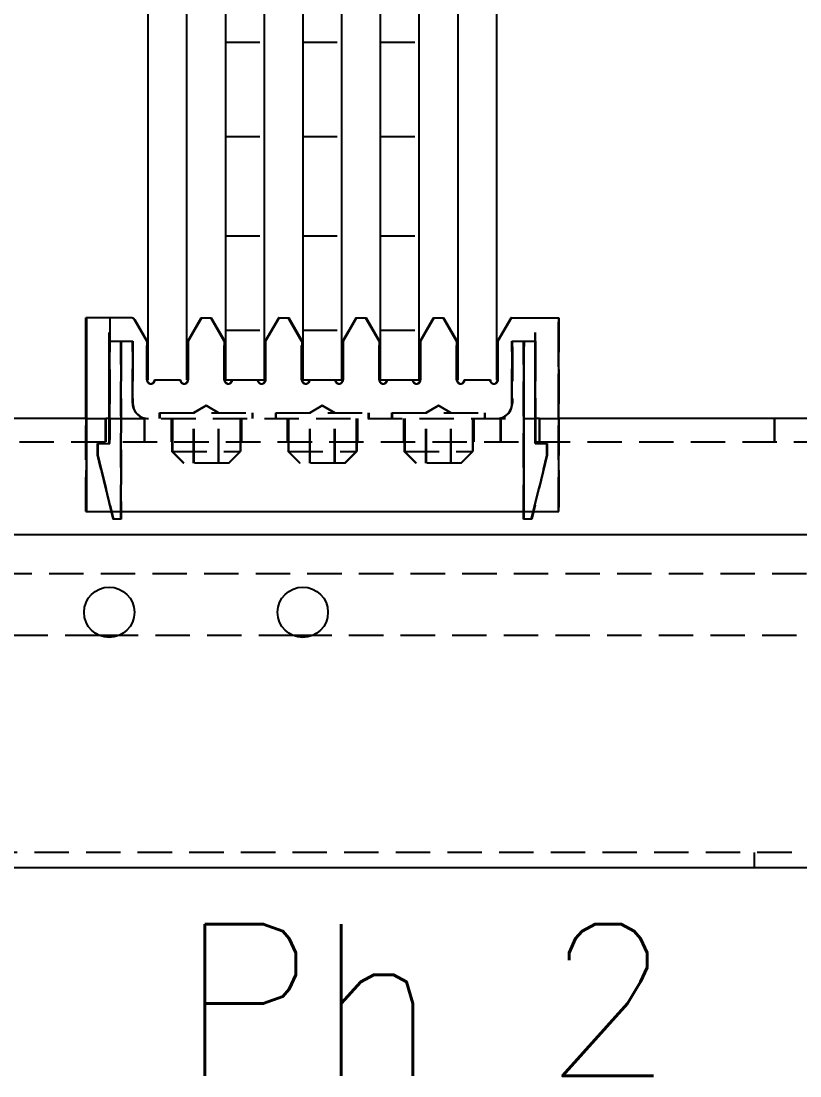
# Model space of a CAD drawing. Header units: millimetres. Extents: x -116965 to 323937, y 291661 to 566926.
# Drawn here: x -23727.1 to -23655.2, y 302755.4 to 302852.6 of the extents above; entities that cross this region are included whole.
import ezdxf
from ezdxf.enums import TextEntityAlignment as Align

# ---------------------------------------------------------------- set-up
doc = ezdxf.new("R2010")
doc.units = ezdxf.units.MM
doc.linetypes.add('HIDDEN2', pattern=[4.7625, 3.175, -1.5875])
doc.layers.get('0').update_dxf_attribs({"lineweight": 18})
doc.layers.add('ALPHA', color=255, linetype='Continuous')
doc.layers.add('Pointille_Court', color=40, linetype='HIDDEN2', lineweight=25)
doc.styles.add('SCH_1', font='romans.shx')

msp = doc.modelspace()

# ---------------------------------------------------------------- linework, layer by layer
at = {"layer": 'ALPHA'}
for p, q in [((-23715.382065, 302908.854098), (-23715.382065, 302819.568384)), ((-23711.810636, 302908.854098), (-23711.810636, 302819.568384)), ((-23708.239208, 302908.854098), (-23708.239208, 302819.568384)), ((-23704.667779, 302908.854098), (-23704.667779, 302819.568384)), ((-23701.096351, 302908.854098), (-23701.096351, 302819.568384)), ((-23697.524922, 302908.854098), (-23697.524922, 302819.568384)), ((-23693.953493, 302908.854098), (-23693.953493, 302819.568384)), ((-23690.382065, 302908.854098), (-23690.382065, 302819.568384)), ((-23686.810636, 302908.854098), (-23686.810636, 302819.568384)), ((-23683.239208, 302908.854098), (-23683.239208, 302819.568384)), ((-23721.099407, 302815.996955), (-23721.099407, 302825.28267)), ((-23721.099407, 302825.28267), (-23721.098827, 302825.28267)), ((-23721.098827, 302825.28267), (-23721.098827, 302815.996955)), ((-23721.093865, 302825.28267), (-23721.098827, 302825.28267)), ((-23721.093865, 302825.28267), (-23721.093285, 302825.28267)), ((-23721.093865, 302815.996955), (-23721.093865, 302825.28267)), ((-23721.093285, 302825.28267), (-23721.093285, 302815.996955)), ((-23721.063692, 302825.28267), (-23721.093285, 302825.28267)), ((-23721.063692, 302815.996955), (-23721.063692, 302825.28267)), ((-23721.063692, 302825.28267), (-23721.063113, 302825.28267)), ((-23721.063113, 302825.28267), (-23721.063113, 302815.996955)), ((-23721.058151, 302825.28267), (-23721.063113, 302825.28267)), ((-23721.058151, 302825.28267), (-23721.057571, 302825.28267)), ((-23721.058151, 302815.996955), (-23721.058151, 302825.28267)), ((-23721.057571, 302825.28267), (-23721.057571, 302807.425527)), ((-23716.893804, 302825.28267), (-23721.057571, 302825.28267)), ((-23716.887197, 302825.28267), (-23716.893804, 302825.28267)), ((-23716.584509, 302825.104098), (-23715.450428, 302823.139813)), ((-23716.577902, 302825.104098), (-23715.443821, 302823.139813)), ((-23710.469371, 302825.28267), (-23711.70655, 302823.139813)), ((-23711.700428, 302823.139813), (-23710.463249, 302825.28267)), ((-23710.433656, 302825.28267), (-23711.670835, 302823.139813)), ((-23711.664714, 302823.139813), (-23710.427535, 302825.28267)), ((-23710.463249, 302825.28267), (-23710.469371, 302825.28267)), ((-23710.463249, 302825.28267), (-23710.433656, 302825.28267)), ((-23710.427535, 302825.28267), (-23710.433656, 302825.28267)), ((-23710.427535, 302825.28267), (-23709.54475, 302825.28267)), ((-23709.54475, 302825.28267), (-23709.538143, 302825.28267)), ((-23709.54475, 302825.28267), (-23708.307571, 302823.139813)), ((-23709.538143, 302825.28267), (-23708.300964, 302823.139813)), ((-23703.326514, 302825.28267), (-23704.563693, 302823.139813)), ((-23704.557571, 302823.139813), (-23703.320392, 302825.28267)), ((-23703.290799, 302825.28267), (-23704.527978, 302823.139813)), ((-23704.521857, 302823.139813), (-23703.284678, 302825.28267)), ((-23703.320392, 302825.28267), (-23703.326514, 302825.28267)), ((-23703.320392, 302825.28267), (-23703.290799, 302825.28267)), ((-23703.284678, 302825.28267), (-23703.290799, 302825.28267)), ((-23703.284678, 302825.28267), (-23702.401893, 302825.28267)), ((-23702.401893, 302825.28267), (-23702.395286, 302825.28267)), ((-23702.401893, 302825.28267), (-23701.164714, 302823.139813)), ((-23702.395286, 302825.28267), (-23701.158107, 302823.139813)), ((-23696.183657, 302825.28267), (-23697.420836, 302823.139813)), ((-23697.414714, 302823.139813), (-23696.177535, 302825.28267)), ((-23696.147942, 302825.28267), (-23697.385121, 302823.139813)), ((-23697.379, 302823.139813), (-23696.141821, 302825.28267)), ((-23696.177535, 302825.28267), (-23696.183657, 302825.28267)), ((-23696.177535, 302825.28267), (-23696.147942, 302825.28267)), ((-23696.141821, 302825.28267), (-23696.147942, 302825.28267)), ((-23696.141821, 302825.28267), (-23695.259036, 302825.28267)), ((-23695.259036, 302825.28267), (-23695.252429, 302825.28267)), ((-23695.259036, 302825.28267), (-23694.021857, 302823.139813)), ((-23695.252429, 302825.28267), (-23694.01525, 302823.139813)), ((-23689.040799, 302825.28267), (-23690.277979, 302823.139813)), ((-23690.271857, 302823.139813), (-23689.034678, 302825.28267)), ((-23689.005085, 302825.28267), (-23690.242264, 302823.139813)), ((-23690.236143, 302823.139813), (-23688.998964, 302825.28267)), ((-23689.034678, 302825.28267), (-23689.040799, 302825.28267)), ((-23689.034678, 302825.28267), (-23689.005085, 302825.28267)), ((-23688.998964, 302825.28267), (-23689.005085, 302825.28267)), ((-23688.998964, 302825.28267), (-23688.116179, 302825.28267)), ((-23688.116179, 302825.28267), (-23688.109572, 302825.28267)), ((-23688.116179, 302825.28267), (-23686.879, 302823.139813)), ((-23688.109572, 302825.28267), (-23686.872393, 302823.139813)), ((-23681.897942, 302825.28267), (-23683.135122, 302823.139813)), ((-23683.129, 302823.139813), (-23681.891821, 302825.28267)), ((-23681.862228, 302825.28267), (-23683.099407, 302823.139813)), ((-23683.093286, 302823.139813), (-23681.856107, 302825.28267)), ((-23681.891821, 302825.28267), (-23681.897942, 302825.28267)), ((-23681.891821, 302825.28267), (-23681.862228, 302825.28267)), ((-23681.856107, 302825.28267), (-23681.862228, 302825.28267)), ((-23681.856107, 302825.28267), (-23677.486143, 302825.28267)), ((-23677.486143, 302825.28267), (-23677.479536, 302825.28267)), ((-23677.486143, 302807.425527), (-23677.486143, 302825.28267)), ((-23677.479536, 302815.996955), (-23677.479536, 302825.28267)), ((-23715.450428, 302823.139813), (-23715.450428, 302819.568384)), ((-23715.443821, 302823.139813), (-23715.443821, 302819.568384)), ((-23711.700428, 302823.139813), (-23711.70655, 302823.139813)), ((-23711.70655, 302823.139813), (-23711.70655, 302819.568384)), ((-23711.700428, 302819.568384), (-23711.700428, 302823.139813)), ((-23711.664714, 302823.139813), (-23711.670835, 302823.139813)), ((-23711.670835, 302823.139813), (-23711.670835, 302819.568384)), ((-23711.664714, 302819.568384), (-23711.664714, 302823.139813)), ((-23708.307571, 302823.139813), (-23708.307571, 302819.568384)), ((-23708.300964, 302823.139813), (-23708.300964, 302819.568384)), ((-23704.557571, 302823.139813), (-23704.563693, 302823.139813)), ((-23704.563693, 302823.139813), (-23704.563693, 302819.568384)), ((-23704.557571, 302819.568384), (-23704.557571, 302823.139813)), ((-23704.521857, 302823.139813), (-23704.527978, 302823.139813)), ((-23704.527978, 302823.139813), (-23704.527978, 302819.568384)), ((-23704.521857, 302819.568384), (-23704.521857, 302823.139813)), ((-23701.164714, 302823.139813), (-23701.164714, 302819.568384)), ((-23701.158107, 302823.139813), (-23701.158107, 302819.568384)), ((-23697.414714, 302823.139813), (-23697.420836, 302823.139813)), ((-23697.420836, 302823.139813), (-23697.420836, 302819.568384)), ((-23697.414714, 302819.568384), (-23697.414714, 302823.139813)), ((-23697.379, 302823.139813), (-23697.385121, 302823.139813)), ((-23697.385121, 302823.139813), (-23697.385121, 302819.568384)), ((-23697.379, 302819.568384), (-23697.379, 302823.139813)), ((-23694.021857, 302823.139813), (-23694.021857, 302819.568384)), ((-23694.01525, 302823.139813), (-23694.01525, 302819.568384)), ((-23690.271857, 302823.139813), (-23690.277979, 302823.139813)), ((-23690.277979, 302823.139813), (-23690.277979, 302819.568384)), ((-23690.271857, 302819.568384), (-23690.271857, 302823.139813)), ((-23690.236143, 302823.139813), (-23690.242264, 302823.139813)), ((-23690.242264, 302823.139813), (-23690.242264, 302819.568384)), ((-23690.236143, 302819.568384), (-23690.236143, 302823.139813)), ((-23686.879, 302823.139813), (-23686.879, 302819.568384)), ((-23686.872393, 302823.139813), (-23686.872393, 302819.568384)), ((-23683.129, 302823.139813), (-23683.135122, 302823.139813)), ((-23683.135122, 302823.139813), (-23683.135122, 302819.568384)), ((-23683.129, 302819.568384), (-23683.129, 302823.139813)), ((-23683.093286, 302823.139813), (-23683.099407, 302823.139813)), ((-23683.099407, 302823.139813), (-23683.099407, 302819.568384)), ((-23683.093286, 302819.568384), (-23683.093286, 302823.139813)), ((-23714.777978, 302819.568384), (-23714.771857, 302819.568384)), ((-23714.771857, 302819.568384), (-23714.742264, 302819.568384)), ((-23714.742264, 302819.568384), (-23714.736143, 302819.568384)), ((-23714.736143, 302819.568384), (-23712.379, 302819.568384)), ((-23712.379, 302819.568384), (-23712.372393, 302819.568384)), ((-23708.239208, 302819.568384), (-23704.667779, 302819.568384)), ((-23701.096351, 302819.568384), (-23697.524922, 302819.568384)), ((-23693.953493, 302819.568384), (-23690.382065, 302819.568384)), ((-23686.20655, 302819.568384), (-23686.200429, 302819.568384)), ((-23686.200429, 302819.568384), (-23686.170836, 302819.568384)), ((-23686.170836, 302819.568384), (-23686.164715, 302819.568384)), ((-23686.164715, 302819.568384), (-23683.807572, 302819.568384)), ((-23683.807572, 302819.568384), (-23683.800964, 302819.568384)), ((-23721.058151, 302815.996955), (-23766.771856, 302815.996955)), ((-23721.057979, 302807.425527), (-23721.058151, 302815.996955)), ((-23631.772438, 302815.996955), (-23677.486143, 302815.996955)), ((-23721.057571, 302807.425527), (-23721.057979, 302807.425527)), ((-23721.057571, 302807.425527), (-23677.486143, 302807.425527)), ((-23476.096351, 302805.28267), (-23836.810636, 302805.28267)), ((-23718.060636, 302795.996955), (-23719.846351, 302795.996955)), ((-23700.203493, 302795.996955), (-23701.989208, 302795.996955)), ((-23476.096351, 302774.568384), (-23836.810636, 302774.568384))]:
    msp.add_line(p, q, dxfattribs=at)
for centre in [(-23718.953493, 302798.139813), (-23701.096351, 302798.139813)]:
    msp.add_circle(centre, 2.321429, dxfattribs=at)
for centre, start, end in [((-23716.887197, 302824.925527), 30, 90), ((-23715.086679, 302819.568384), 180, 268.97897212), ((-23712.01525, 302819.568384), 180, 268.97896765), ((-23707.943821, 302819.568384), 180, 268.97896173), ((-23704.872393, 302819.568384), 180, 268.97895726), ((-23700.800964, 302819.568384), 180, 268.97895134), ((-23697.729536, 302819.568384), 180, 268.97894687), ((-23693.658107, 302819.568384), 180, 268.97894094), ((-23690.586679, 302819.568384), 180, 268.97893648), ((-23686.51525, 302819.568384), 180, 268.97893055), ((-23683.443821, 302819.568384), 180, 268.97892608)]:
    msp.add_arc(centre, 0.357143, start, end, dxfattribs=at)
for centre, start_param, end_param in [((-23716.893804, 302824.925527), 5.235987756, 6.283185307), ((-23715.093285, 302819.568384), 1.570796327, 4.71238898), ((-23715.135121, 302819.568384), 3.209464107, 4.71238898), ((-23715.129, 302819.568384), 3.200876933, 4.71238898), ((-23715.099407, 302819.568384), 3.150162556, 4.71238898), ((-23712.021857, 302819.568384), 1.570796327, 4.71238898), ((-23712.063693, 302819.568384), 3.209464185, 4.71238898), ((-23712.057571, 302819.568384), 3.200877011, 4.71238898), ((-23712.027978, 302819.568384), 3.150162556, 4.71238898), ((-23707.950428, 302819.568384), 1.570796327, 4.71238898), ((-23707.992264, 302819.568384), 3.209464288, 4.71238898), ((-23707.986143, 302819.568384), 3.200877115, 4.71238898), ((-23707.95655, 302819.568384), 3.150162556, 4.71238898), ((-23704.879, 302819.568384), 1.570796327, 4.71238898), ((-23704.920835, 302819.568384), 3.209464367, 4.71238898), ((-23704.914714, 302819.568384), 3.200877193, 4.71238898), ((-23704.885121, 302819.568384), 3.150162556, 4.71238898), ((-23700.807571, 302819.568384), 1.570796327, 4.71238898), ((-23700.849407, 302819.568384), 3.20946447, 4.71238898), ((-23700.843286, 302819.568384), 3.200877296, 4.71238898), ((-23700.813693, 302819.568384), 3.150162556, 4.71238898), ((-23697.736143, 302819.568384), 1.570796327, 4.71238898), ((-23697.777978, 302819.568384), 3.209464548, 4.71238898), ((-23697.771857, 302819.568384), 3.200877375, 4.71238898), ((-23697.742264, 302819.568384), 3.150162556, 4.71238898), ((-23693.664714, 302819.568384), 1.570796327, 4.71238898), ((-23693.70655, 302819.568384), 3.209464652, 4.71238898), ((-23693.700429, 302819.568384), 3.200877478, 4.71238898), ((-23693.670836, 302819.568384), 3.150162556, 4.71238898), ((-23690.593286, 302819.568384), 1.570796327, 4.71238898), ((-23690.635121, 302819.568384), 3.20946473, 4.71238898), ((-23690.629, 302819.568384), 3.200877556, 4.71238898), ((-23690.599407, 302819.568384), 3.150162556, 4.71238898), ((-23686.521857, 302819.568384), 1.570796327, 4.71238898), ((-23686.563693, 302819.568384), 3.209464834, 4.71238898), ((-23686.557572, 302819.568384), 3.20087766, 4.71238898), ((-23686.527979, 302819.568384), 3.150162556, 4.71238898), ((-23683.450429, 302819.568384), 1.570796327, 4.71238898), ((-23683.492264, 302819.568384), 3.209464912, 4.71238898), ((-23683.486143, 302819.568384), 3.200877738, 4.71238898), ((-23683.45655, 302819.568384), 3.150162556, 4.71238898)]:
    msp.add_ellipse(centre, major_axis=(0, 0.357143), ratio=0.999999982, start_param=start_param, end_param=end_param, dxfattribs=at)
at = {"layer": 'Pointille_Court'}
for p, q in [((-23708.239208, 302850.711241), (-23704.667779, 302850.711241)), ((-23701.096351, 302850.711241), (-23697.524922, 302850.711241)), ((-23693.953493, 302850.711241), (-23690.382065, 302850.711241)), ((-23708.239208, 302841.996955), (-23704.667779, 302841.996955)), ((-23701.096351, 302841.996955), (-23697.524922, 302841.996955)), ((-23693.953493, 302841.996955), (-23690.382065, 302841.996955)), ((-23708.239208, 302832.854098), (-23704.667779, 302832.854098)), ((-23701.096351, 302832.854098), (-23697.524922, 302832.854098)), ((-23693.953493, 302832.854098), (-23690.382065, 302832.854098)), ((-23721.050964, 302825.28267), (-23721.050964, 302807.425527)), ((-23718.951076, 302815.996955), (-23718.951076, 302825.28267)), ((-23718.915361, 302815.996955), (-23718.915361, 302825.28267)), ((-23718.908107, 302825.28267), (-23718.908107, 302815.996955)), ((-23715.492264, 302823.139813), (-23716.626345, 302825.104098)), ((-23716.620223, 302825.104098), (-23715.486143, 302823.139813)), ((-23715.45655, 302823.139813), (-23716.59063, 302825.104098)), ((-23711.658107, 302823.139813), (-23710.420928, 302825.28267)), ((-23708.349407, 302823.139813), (-23709.586586, 302825.28267)), ((-23709.580465, 302825.28267), (-23708.343286, 302823.139813)), ((-23708.313693, 302823.139813), (-23709.550872, 302825.28267)), ((-23704.51525, 302823.139813), (-23703.278071, 302825.28267)), ((-23701.20655, 302823.139813), (-23702.443729, 302825.28267)), ((-23702.437608, 302825.28267), (-23701.200429, 302823.139813)), ((-23701.170836, 302823.139813), (-23702.408015, 302825.28267)), ((-23697.372393, 302823.139813), (-23696.135214, 302825.28267)), ((-23694.063693, 302823.139813), (-23695.300872, 302825.28267)), ((-23695.294751, 302825.28267), (-23694.057572, 302823.139813)), ((-23694.027979, 302823.139813), (-23695.265158, 302825.28267)), ((-23690.229536, 302823.139813), (-23688.992357, 302825.28267)), ((-23686.920836, 302823.139813), (-23688.158015, 302825.28267)), ((-23688.151894, 302825.28267), (-23686.914715, 302823.139813)), ((-23686.885122, 302823.139813), (-23688.122301, 302825.28267)), ((-23683.086679, 302823.139813), (-23681.849499, 302825.28267)), ((-23679.670188, 302815.996955), (-23679.670188, 302825.28267)), ((-23679.634474, 302815.996955), (-23679.634474, 302825.28267)), ((-23679.622393, 302815.996955), (-23679.622393, 302825.28267)), ((-23677.527979, 302825.28267), (-23677.527979, 302807.425527)), ((-23677.527399, 302815.996955), (-23677.527399, 302825.28267)), ((-23677.522437, 302825.28267), (-23677.522437, 302815.996955)), ((-23677.521858, 302807.425527), (-23677.521858, 302825.28267)), ((-23677.492265, 302825.28267), (-23677.492265, 302807.425527)), ((-23677.491685, 302815.996955), (-23677.491685, 302825.28267)), ((-23677.486723, 302825.28267), (-23677.486723, 302815.996955)), ((-23708.239208, 302824.139813), (-23704.667779, 302824.139813)), ((-23701.096351, 302824.139813), (-23697.524922, 302824.139813)), ((-23693.953493, 302824.139813), (-23690.382065, 302824.139813)), ((-23718.954149, 302823.139813), (-23718.954131, 302823.139813)), ((-23718.954131, 302823.139813), (-23718.952847, 302823.139813)), ((-23718.952847, 302823.139813), (-23718.952828, 302823.139813)), ((-23718.952828, 302823.139813), (-23718.918435, 302823.139813)), ((-23718.918435, 302823.139813), (-23718.918416, 302823.139813)), ((-23718.918416, 302823.139813), (-23718.917133, 302823.139813)), ((-23718.917133, 302823.139813), (-23718.917114, 302823.139813)), ((-23718.917114, 302823.139813), (-23716.774257, 302823.139813)), ((-23717.836679, 302822.627368), (-23717.836679, 302823.139813)), ((-23716.774257, 302823.139813), (-23716.76525, 302823.139813)), ((-23716.76525, 302823.139813), (-23716.76525, 302822.622794)), ((-23715.492264, 302819.568384), (-23715.492264, 302823.139813)), ((-23715.486143, 302823.139813), (-23715.492264, 302823.139813)), ((-23715.486143, 302823.139813), (-23715.486143, 302819.568384)), ((-23715.45655, 302819.568384), (-23715.45655, 302823.139813)), ((-23715.450428, 302823.139813), (-23715.45655, 302823.139813)), ((-23711.658107, 302819.568384), (-23711.658107, 302823.139813)), ((-23708.343286, 302823.139813), (-23708.349407, 302823.139813)), ((-23708.349407, 302819.568384), (-23708.349407, 302823.139813)), ((-23708.343286, 302823.139813), (-23708.343286, 302819.568384)), ((-23708.307571, 302823.139813), (-23708.313693, 302823.139813)), ((-23708.313693, 302819.568384), (-23708.313693, 302823.139813)), ((-23704.51525, 302819.568384), (-23704.51525, 302823.139813)), ((-23701.200429, 302823.139813), (-23701.20655, 302823.139813)), ((-23701.20655, 302819.568384), (-23701.20655, 302823.139813)), ((-23701.200429, 302823.139813), (-23701.200429, 302819.568384)), ((-23701.164714, 302823.139813), (-23701.170836, 302823.139813)), ((-23701.170836, 302819.568384), (-23701.170836, 302823.139813)), ((-23697.372393, 302819.568384), (-23697.372393, 302823.139813)), ((-23694.057572, 302823.139813), (-23694.063693, 302823.139813)), ((-23694.063693, 302819.568384), (-23694.063693, 302823.139813)), ((-23694.057572, 302823.139813), (-23694.057572, 302819.568384)), ((-23694.021857, 302823.139813), (-23694.027979, 302823.139813)), ((-23694.027979, 302819.568384), (-23694.027979, 302823.139813)), ((-23690.229536, 302819.568384), (-23690.229536, 302823.139813)), ((-23686.914715, 302823.139813), (-23686.920836, 302823.139813)), ((-23686.920836, 302819.568384), (-23686.920836, 302823.139813)), ((-23686.914715, 302823.139813), (-23686.914715, 302819.568384)), ((-23686.879, 302823.139813), (-23686.885122, 302823.139813)), ((-23686.885122, 302819.568384), (-23686.885122, 302823.139813)), ((-23683.086679, 302819.568384), (-23683.086679, 302823.139813)), ((-23681.811293, 302823.139813), (-23681.809972, 302823.139813)), ((-23681.809972, 302823.139813), (-23681.775579, 302823.139813)), ((-23681.775579, 302823.139813), (-23681.774258, 302823.139813)), ((-23681.774258, 302823.139813), (-23679.631401, 302823.139813)), ((-23681.76525, 302822.622794), (-23681.76525, 302823.139813)), ((-23680.693821, 302823.139813), (-23680.693821, 302822.634162)), ((-23679.631401, 302823.139813), (-23679.622393, 302823.139813)), ((-23718.954286, 302817.37567), (-23718.954251, 302822.622794)), ((-23718.954029, 302822.627368), (-23718.953955, 302813.711241)), ((-23718.953023, 302813.711241), (-23718.952949, 302822.627368)), ((-23718.952726, 302822.622794), (-23718.952692, 302817.37567)), ((-23718.918572, 302817.37567), (-23718.918537, 302822.622794)), ((-23718.918314, 302822.627368), (-23718.918241, 302813.711241)), ((-23718.917309, 302813.711241), (-23718.917235, 302822.627368)), ((-23718.917012, 302822.622794), (-23718.916977, 302817.37567)), ((-23717.882468, 302806.711241), (-23717.8826, 302822.627368)), ((-23717.88152, 302822.627368), (-23717.881652, 302806.711241)), ((-23717.846754, 302806.711241), (-23717.846886, 302822.627368)), ((-23717.845806, 302822.627368), (-23717.845938, 302806.711241)), ((-23717.836679, 302822.627368), (-23717.836679, 302806.711241)), ((-23716.811394, 302822.622794), (-23716.811429, 302817.425527)), ((-23716.809835, 302817.425527), (-23716.809869, 302822.622794)), ((-23716.77568, 302822.622794), (-23716.775715, 302817.425527)), ((-23716.77412, 302817.425527), (-23716.774155, 302822.622794)), ((-23716.76525, 302817.425527), (-23716.76525, 302822.622794)), ((-23681.811429, 302817.425527), (-23681.811395, 302822.622794)), ((-23681.80987, 302822.622794), (-23681.809835, 302817.425527)), ((-23681.775715, 302817.425527), (-23681.775681, 302822.622794)), ((-23681.774156, 302822.622794), (-23681.774121, 302817.425527)), ((-23681.76525, 302822.622794), (-23681.76525, 302817.425527)), ((-23680.739745, 302822.622924), (-23680.739638, 302806.711241)), ((-23680.738836, 302806.711241), (-23680.738665, 302822.634162)), ((-23680.70403, 302822.622924), (-23680.703924, 302806.711241)), ((-23680.703121, 302806.711241), (-23680.702951, 302822.634162)), ((-23680.693821, 302806.711241), (-23680.693821, 302822.634162)), ((-23679.668538, 302822.622794), (-23679.668573, 302817.37567)), ((-23679.668256, 302813.711241), (-23679.668316, 302822.622924)), ((-23679.667237, 302822.634162), (-23679.667332, 302813.711241)), ((-23679.666978, 302817.37567), (-23679.667013, 302822.622794)), ((-23679.632823, 302822.622794), (-23679.632858, 302817.37567)), ((-23679.632542, 302813.711241), (-23679.632602, 302822.622924)), ((-23679.631522, 302822.634162), (-23679.631618, 302813.711241)), ((-23679.631264, 302817.37567), (-23679.631299, 302822.622794)), ((-23715.135121, 302819.211241), (-23715.129, 302819.211241)), ((-23715.099407, 302819.211241), (-23715.093285, 302819.211241)), ((-23712.063693, 302819.211241), (-23712.057571, 302819.211241)), ((-23712.027978, 302819.211241), (-23712.021857, 302819.211241)), ((-23707.992264, 302819.211241), (-23707.986143, 302819.211241)), ((-23707.95655, 302819.211241), (-23707.950428, 302819.211241)), ((-23704.920835, 302819.211241), (-23704.914714, 302819.211241)), ((-23704.885121, 302819.211241), (-23704.879, 302819.211241)), ((-23700.849407, 302819.211241), (-23700.843286, 302819.211241)), ((-23700.813693, 302819.211241), (-23700.807571, 302819.211241)), ((-23697.777978, 302819.211241), (-23697.771857, 302819.211241)), ((-23697.742264, 302819.211241), (-23697.736143, 302819.211241)), ((-23693.70655, 302819.211241), (-23693.700429, 302819.211241)), ((-23693.670836, 302819.211241), (-23693.664714, 302819.211241)), ((-23690.635121, 302819.211241), (-23690.629, 302819.211241)), ((-23690.599407, 302819.211241), (-23690.593286, 302819.211241)), ((-23686.563693, 302819.211241), (-23686.557572, 302819.211241)), ((-23686.527979, 302819.211241), (-23686.521857, 302819.211241)), ((-23683.492264, 302819.211241), (-23683.486143, 302819.211241)), ((-23683.45655, 302819.211241), (-23683.450429, 302819.211241)), ((-23710.024918, 302817.219368), (-23711.167775, 302816.53267)), ((-23709.989203, 302817.219368), (-23711.13206, 302816.53267)), ((-23709.979536, 302817.219368), (-23711.122393, 302816.53267)), ((-23710.024918, 302817.219368), (-23708.88206, 302816.53267)), ((-23709.989203, 302817.219368), (-23708.846346, 302816.53267)), ((-23709.979536, 302817.219368), (-23708.836679, 302816.53267)), ((-23699.310632, 302817.219368), (-23700.453489, 302816.53267)), ((-23699.274918, 302817.219368), (-23700.417775, 302816.53267)), ((-23699.26525, 302817.219368), (-23700.408107, 302816.53267)), ((-23699.310632, 302817.219368), (-23698.167775, 302816.53267)), ((-23699.274918, 302817.219368), (-23698.132061, 302816.53267)), ((-23699.26525, 302817.219368), (-23698.122393, 302816.53267)), ((-23688.596347, 302817.219368), (-23689.739204, 302816.53267)), ((-23688.560632, 302817.219368), (-23689.703489, 302816.53267)), ((-23688.550964, 302817.219368), (-23689.693821, 302816.53267)), ((-23688.596347, 302817.219368), (-23687.453489, 302816.53267)), ((-23688.560632, 302817.219368), (-23687.417775, 302816.53267)), ((-23688.550964, 302817.219368), (-23687.408107, 302816.53267)), ((-23714.310632, 302815.996955), (-23714.310632, 302816.53267)), ((-23714.310632, 302816.53267), (-23714.310632, 302816.53267)), ((-23714.310632, 302816.53267), (-23714.274918, 302816.53267)), ((-23714.274918, 302815.996955), (-23714.274918, 302816.53267)), ((-23714.274918, 302816.53267), (-23714.274918, 302816.53267)), ((-23714.274918, 302816.53267), (-23705.703489, 302816.53267)), ((-23714.26525, 302815.996955), (-23714.26525, 302816.53267)), ((-23705.739203, 302815.996955), (-23705.739203, 302816.53267)), ((-23705.703489, 302816.53267), (-23705.693821, 302816.53267)), ((-23705.703489, 302815.996955), (-23705.703489, 302816.53267)), ((-23705.693821, 302815.996955), (-23705.693821, 302816.53267)), ((-23703.596346, 302815.996955), (-23703.596346, 302816.53267)), ((-23703.596346, 302816.53267), (-23703.596346, 302816.53267)), ((-23703.596346, 302816.53267), (-23703.560632, 302816.53267)), ((-23703.560632, 302815.996955), (-23703.560632, 302816.53267)), ((-23703.560632, 302816.53267), (-23703.560632, 302816.53267)), ((-23703.560632, 302816.53267), (-23694.989204, 302816.53267)), ((-23703.550964, 302815.996955), (-23703.550964, 302816.53267)), ((-23695.024918, 302815.996955), (-23695.024918, 302816.53267)), ((-23694.989204, 302816.53267), (-23694.979536, 302816.53267)), ((-23694.989204, 302815.996955), (-23694.989204, 302816.53267)), ((-23694.979536, 302815.996955), (-23694.979536, 302816.53267)), ((-23692.882061, 302815.996955), (-23692.882061, 302816.53267)), ((-23692.882061, 302816.53267), (-23692.882061, 302816.53267)), ((-23692.882061, 302816.53267), (-23692.846346, 302816.53267)), ((-23692.846347, 302815.996955), (-23692.846347, 302816.53267)), ((-23692.846347, 302816.53267), (-23692.846346, 302816.53267)), ((-23692.846346, 302816.53267), (-23684.274918, 302816.53267)), ((-23692.836679, 302815.996955), (-23692.836679, 302816.53267)), ((-23684.310632, 302815.996955), (-23684.310632, 302816.53267)), ((-23684.274918, 302816.53267), (-23684.26525, 302816.53267)), ((-23684.274918, 302815.996955), (-23684.274918, 302816.53267)), ((-23684.26525, 302815.996955), (-23684.26525, 302816.53267)), ((-23721.099407, 302807.425527), (-23721.099407, 302815.996955)), ((-23721.098827, 302815.996955), (-23721.098999, 302807.425527)), ((-23721.093693, 302807.425527), (-23721.093865, 302815.996955)), ((-23721.093285, 302815.996955), (-23721.093285, 302807.425527)), ((-23721.063692, 302807.425527), (-23721.063692, 302815.996955)), ((-23721.063113, 302815.996955), (-23721.063284, 302807.425527)), ((-23721.058151, 302815.996955), (-23719.272436, 302815.996955)), ((-23719.311244, 302815.996955), (-23719.311244, 302813.854098)), ((-23719.31002, 302815.996955), (-23719.31002, 302813.854098)), ((-23719.27553, 302815.996955), (-23719.27553, 302813.854098)), ((-23719.274305, 302815.996955), (-23719.274305, 302813.854098)), ((-23719.24719, 302815.996955), (-23719.272436, 302815.996955)), ((-23719.26525, 302815.996955), (-23719.26525, 302813.854098)), ((-23718.915294, 302815.996955), (-23719.24719, 302815.996955)), ((-23718.956008, 302814.078088), (-23718.95597, 302815.996955)), ((-23718.951008, 302815.996955), (-23718.950969, 302814.078088)), ((-23718.920294, 302814.078088), (-23718.920256, 302815.996955)), ((-23718.915294, 302815.996955), (-23718.915255, 302814.078088)), ((-23718.915294, 302815.996955), (-23679.629947, 302815.996955)), ((-23718.908107, 302815.996955), (-23718.908107, 302814.078088)), ((-23715.739815, 302815.996955), (-23715.739815, 302813.854098)), ((-23715.738591, 302815.996955), (-23715.738591, 302813.854098)), ((-23715.704101, 302815.996955), (-23715.704101, 302813.854098)), ((-23715.702877, 302815.996955), (-23715.702877, 302813.854098)), ((-23715.693821, 302815.996955), (-23715.693821, 302813.854098)), ((-23713.239203, 302815.996955), (-23713.239203, 302813.854098)), ((-23713.203489, 302815.996955), (-23713.203489, 302813.854098)), ((-23713.193821, 302815.996955), (-23713.193821, 302813.854098)), ((-23713.167775, 302815.996955), (-23713.167775, 302812.961241)), ((-23713.13206, 302815.996955), (-23713.13206, 302812.961241)), ((-23713.122393, 302815.996955), (-23713.122393, 302812.961241)), ((-23711.167775, 302811.889813), (-23711.167775, 302815.996955)), ((-23711.13206, 302811.889813), (-23711.13206, 302815.996955)), ((-23711.122393, 302811.889813), (-23711.122393, 302815.996955)), ((-23708.88206, 302811.889813), (-23708.88206, 302815.996955)), ((-23708.846346, 302811.889813), (-23708.846346, 302815.996955)), ((-23708.836679, 302811.889813), (-23708.836679, 302815.996955)), ((-23706.88206, 302815.996955), (-23706.88206, 302812.961241)), ((-23706.846346, 302815.996955), (-23706.846346, 302812.961241)), ((-23706.836679, 302815.996955), (-23706.836679, 302812.961241)), ((-23706.810632, 302815.996955), (-23706.810632, 302813.854098)), ((-23706.774918, 302815.996955), (-23706.774918, 302813.854098)), ((-23706.76525, 302815.996955), (-23706.76525, 302813.854098)), ((-23702.524918, 302815.996955), (-23702.524918, 302813.854098)), ((-23702.489204, 302815.996955), (-23702.489204, 302813.854098)), ((-23702.479536, 302815.996955), (-23702.479536, 302813.854098)), ((-23702.453489, 302815.996955), (-23702.453489, 302812.961241)), ((-23702.417775, 302815.996955), (-23702.417775, 302812.961241)), ((-23702.408107, 302815.996955), (-23702.408107, 302812.961241)), ((-23700.453489, 302811.889813), (-23700.453489, 302815.996955)), ((-23700.417775, 302811.889813), (-23700.417775, 302815.996955)), ((-23700.408107, 302811.889813), (-23700.408107, 302815.996955)), ((-23698.167775, 302811.889813), (-23698.167775, 302815.996955)), ((-23698.132061, 302811.889813), (-23698.132061, 302815.996955)), ((-23698.122393, 302811.889813), (-23698.122393, 302815.996955)), ((-23696.167775, 302815.996955), (-23696.167775, 302812.961241)), ((-23696.132061, 302815.996955), (-23696.132061, 302812.961241)), ((-23696.122393, 302815.996955), (-23696.122393, 302812.961241)), ((-23696.096346, 302815.996955), (-23696.096346, 302813.854098)), ((-23696.060632, 302815.996955), (-23696.060632, 302813.854098)), ((-23696.050964, 302815.996955), (-23696.050964, 302813.854098)), ((-23691.810632, 302815.996955), (-23691.810632, 302813.854098)), ((-23691.774918, 302815.996955), (-23691.774918, 302813.854098)), ((-23691.76525, 302815.996955), (-23691.76525, 302813.854098)), ((-23691.739204, 302815.996955), (-23691.739204, 302812.961241)), ((-23691.703489, 302815.996955), (-23691.703489, 302812.961241)), ((-23691.693821, 302815.996955), (-23691.693821, 302812.961241)), ((-23689.739204, 302811.889813), (-23689.739204, 302815.996955)), ((-23689.703489, 302811.889813), (-23689.703489, 302815.996955)), ((-23689.693821, 302811.889813), (-23689.693821, 302815.996955)), ((-23687.453489, 302811.889813), (-23687.453489, 302815.996955)), ((-23687.417775, 302811.889813), (-23687.417775, 302815.996955)), ((-23687.408107, 302811.889813), (-23687.408107, 302815.996955)), ((-23685.453489, 302815.996955), (-23685.453489, 302812.961241)), ((-23685.417775, 302815.996955), (-23685.417775, 302812.961241)), ((-23685.408107, 302815.996955), (-23685.408107, 302812.961241)), ((-23685.382061, 302815.996955), (-23685.382061, 302813.854098)), ((-23685.346347, 302815.996955), (-23685.346347, 302813.854098)), ((-23685.336679, 302815.996955), (-23685.336679, 302813.854098)), ((-23682.882673, 302815.996955), (-23682.882673, 302813.854098)), ((-23682.881449, 302815.996955), (-23682.881449, 302813.854098)), ((-23682.846959, 302815.996955), (-23682.846959, 302813.854098)), ((-23682.845735, 302815.996955), (-23682.845735, 302813.854098)), ((-23682.836679, 302815.996955), (-23682.836679, 302813.854098)), ((-23679.670256, 302815.996955), (-23679.670295, 302814.078088)), ((-23679.665256, 302814.078088), (-23679.665294, 302815.996955)), ((-23679.634542, 302815.996955), (-23679.63458, 302814.078088)), ((-23679.629648, 302815.996955), (-23679.629947, 302815.996955)), ((-23679.62958, 302815.996955), (-23679.629648, 302815.996955)), ((-23679.297684, 302815.996955), (-23679.62958, 302815.996955)), ((-23679.629542, 302814.078088), (-23679.62958, 302815.996955)), ((-23679.622393, 302814.078088), (-23679.622393, 302815.996955)), ((-23679.311245, 302815.996955), (-23679.311245, 302813.854098)), ((-23679.31002, 302815.996955), (-23679.31002, 302813.854098)), ((-23679.272437, 302815.996955), (-23679.297684, 302815.996955)), ((-23679.27553, 302815.996955), (-23679.27553, 302813.854098)), ((-23679.274306, 302815.996955), (-23679.274306, 302813.854098)), ((-23679.272437, 302815.996955), (-23677.486723, 302815.996955)), ((-23679.26525, 302815.996955), (-23679.26525, 302813.854098)), ((-23677.527571, 302807.425527), (-23677.527399, 302815.996955)), ((-23677.522437, 302815.996955), (-23677.522266, 302807.425527)), ((-23677.491856, 302807.425527), (-23677.491685, 302815.996955)), ((-23677.486143, 302815.996955), (-23677.486723, 302815.996955)), ((-23677.486723, 302815.996955), (-23677.486551, 302807.425527)), ((-23677.479536, 302807.425527), (-23677.479536, 302815.996955)), ((-23657.632626, 302815.996955), (-23657.632626, 302813.854098)), ((-23657.631497, 302815.996955), (-23657.631497, 302813.854098)), ((-23657.596912, 302815.996955), (-23657.596912, 302813.854098)), ((-23657.595783, 302815.996955), (-23657.595783, 302813.854098)), ((-23657.586679, 302815.996955), (-23657.586679, 302813.854098)), ((-23851.059677, 302813.854098), (-23461.77397, 302813.854098)), ((-23720.025383, 302813.711241), (-23720.024451, 302813.711241)), ((-23720.025383, 302813.711241), (-23720.025375, 302812.639813)), ((-23720.02446, 302812.639813), (-23720.024451, 302813.711241)), ((-23720.024451, 302813.711241), (-23719.989669, 302813.711241)), ((-23719.989669, 302813.711241), (-23719.988737, 302813.711241)), ((-23719.989669, 302813.711241), (-23719.98966, 302812.639813)), ((-23719.988746, 302812.639813), (-23719.988737, 302813.711241)), ((-23719.988737, 302813.711241), (-23718.917309, 302813.711241)), ((-23719.979536, 302812.639813), (-23719.979536, 302813.711241)), ((-23718.917309, 302813.711241), (-23718.908107, 302813.711241)), ((-23718.908107, 302813.711241), (-23718.908107, 302814.078088)), ((-23679.667332, 302813.711241), (-23679.668256, 302813.711241)), ((-23679.667332, 302813.711241), (-23679.632542, 302813.711241)), ((-23679.631618, 302813.711241), (-23679.632542, 302813.711241)), ((-23679.631618, 302813.711241), (-23678.560189, 302813.711241)), ((-23679.622393, 302814.078088), (-23679.622393, 302813.711241)), ((-23678.596821, 302812.639813), (-23678.596828, 302813.711241)), ((-23678.595904, 302813.711241), (-23678.595915, 302812.639813)), ((-23678.561106, 302812.639813), (-23678.561113, 302813.711241)), ((-23678.560189, 302813.711241), (-23678.560201, 302812.639813)), ((-23678.560189, 302813.711241), (-23678.550964, 302813.711241)), ((-23678.550964, 302813.711241), (-23678.550964, 302812.639813)), ((-23720.025375, 302812.639813), (-23720.02446, 302812.639813)), ((-23720.025375, 302812.639813), (-23718.596754, 302806.711241)), ((-23718.595938, 302806.711241), (-23720.02446, 302812.639813)), ((-23719.98966, 302812.639813), (-23719.988746, 302812.639813)), ((-23719.98966, 302812.639813), (-23718.56104, 302806.711241)), ((-23718.560224, 302806.711241), (-23719.988746, 302812.639813)), ((-23718.550964, 302806.711241), (-23719.979536, 302812.639813)), ((-23712.096346, 302811.889813), (-23713.167775, 302812.961241)), ((-23713.167775, 302812.961241), (-23713.167775, 302812.961241)), ((-23713.167775, 302812.961241), (-23713.13206, 302812.961241)), ((-23712.060632, 302811.889813), (-23713.13206, 302812.961241)), ((-23713.13206, 302812.961241), (-23713.13206, 302812.961241)), ((-23713.13206, 302812.961241), (-23706.846346, 302812.961241)), ((-23712.050964, 302811.889813), (-23713.122393, 302812.961241)), ((-23707.953489, 302811.889813), (-23706.88206, 302812.961241)), ((-23707.917775, 302811.889813), (-23706.846346, 302812.961241)), ((-23707.908107, 302811.889813), (-23706.836679, 302812.961241)), ((-23706.846346, 302812.961241), (-23706.836679, 302812.961241)), ((-23701.382061, 302811.889813), (-23702.453489, 302812.961241)), ((-23702.453489, 302812.961241), (-23702.453489, 302812.961241)), ((-23702.453489, 302812.961241), (-23702.417775, 302812.961241)), ((-23701.346346, 302811.889813), (-23702.417775, 302812.961241)), ((-23702.417775, 302812.961241), (-23702.417775, 302812.961241)), ((-23702.417775, 302812.961241), (-23696.132061, 302812.961241)), ((-23701.336679, 302811.889813), (-23702.408107, 302812.961241)), ((-23697.239204, 302811.889813), (-23696.167775, 302812.961241)), ((-23697.203489, 302811.889813), (-23696.132061, 302812.961241)), ((-23697.193821, 302811.889813), (-23696.122393, 302812.961241)), ((-23696.132061, 302812.961241), (-23696.122393, 302812.961241)), ((-23690.667775, 302811.889813), (-23691.739204, 302812.961241)), ((-23691.739204, 302812.961241), (-23691.739204, 302812.961241)), ((-23691.739204, 302812.961241), (-23691.703489, 302812.961241)), ((-23690.632061, 302811.889813), (-23691.703489, 302812.961241)), ((-23691.703489, 302812.961241), (-23691.703489, 302812.961241)), ((-23691.703489, 302812.961241), (-23685.417775, 302812.961241)), ((-23690.622393, 302811.889813), (-23691.693821, 302812.961241)), ((-23686.524918, 302811.889813), (-23685.453489, 302812.961241)), ((-23686.489204, 302811.889813), (-23685.417775, 302812.961241)), ((-23686.479536, 302811.889813), (-23685.408107, 302812.961241)), ((-23685.417775, 302812.961241), (-23685.408107, 302812.961241)), ((-23680.025352, 302806.711241), (-23678.596821, 302812.639813)), ((-23678.595915, 302812.639813), (-23680.02455, 302806.711241)), ((-23679.989638, 302806.711241), (-23678.561106, 302812.639813)), ((-23678.560201, 302812.639813), (-23679.988836, 302806.711241)), ((-23678.550964, 302812.639813), (-23679.979536, 302806.711241)), ((-23678.596821, 302812.639813), (-23678.595915, 302812.639813)), ((-23678.561106, 302812.639813), (-23678.560201, 302812.639813)), ((-23712.060632, 302811.889813), (-23712.096346, 302811.889813)), ((-23712.096346, 302811.889813), (-23712.096346, 302811.889813)), ((-23707.917775, 302811.889813), (-23712.060632, 302811.889813)), ((-23712.060632, 302811.889813), (-23712.060632, 302811.889813)), ((-23707.908107, 302811.889813), (-23707.917775, 302811.889813)), ((-23701.346346, 302811.889813), (-23701.382061, 302811.889813)), ((-23701.382061, 302811.889813), (-23701.382061, 302811.889813)), ((-23697.203489, 302811.889813), (-23701.346346, 302811.889813)), ((-23701.346346, 302811.889813), (-23701.346346, 302811.889813)), ((-23697.193821, 302811.889813), (-23697.203489, 302811.889813)), ((-23690.632061, 302811.889813), (-23690.667775, 302811.889813)), ((-23690.667775, 302811.889813), (-23690.667775, 302811.889813)), ((-23686.489204, 302811.889813), (-23690.632061, 302811.889813)), ((-23690.632061, 302811.889813), (-23690.632061, 302811.889813)), ((-23686.479536, 302811.889813), (-23686.489204, 302811.889813)), ((-23721.098999, 302807.425527), (-23721.099407, 302807.425527)), ((-23721.093693, 302807.425527), (-23721.098999, 302807.425527)), ((-23721.093285, 302807.425527), (-23721.093693, 302807.425527)), ((-23721.093285, 302807.425527), (-23721.063692, 302807.425527)), ((-23721.063284, 302807.425527), (-23721.063692, 302807.425527)), ((-23721.057979, 302807.425527), (-23721.063284, 302807.425527)), ((-23677.486143, 302807.425527), (-23677.479536, 302807.425527)), ((-23718.595938, 302806.711241), (-23718.596754, 302806.711241)), ((-23718.56104, 302806.711241), (-23718.595938, 302806.711241)), ((-23718.560224, 302806.711241), (-23718.56104, 302806.711241)), ((-23717.845938, 302806.711241), (-23718.560224, 302806.711241)), ((-23717.836679, 302806.711241), (-23717.845938, 302806.711241)), ((-23680.738836, 302806.711241), (-23680.739638, 302806.711241)), ((-23680.703924, 302806.711241), (-23680.738836, 302806.711241)), ((-23680.703121, 302806.711241), (-23680.703924, 302806.711241)), ((-23679.988836, 302806.711241), (-23680.703121, 302806.711241)), ((-23679.979536, 302806.711241), (-23679.988836, 302806.711241)), ((-23814.979536, 302801.711241), (-23494.26525, 302801.711241)), ((-23719.846351, 302795.996955), (-23851.058589, 302795.996955)), ((-23701.989208, 302795.996955), (-23718.060636, 302795.996955)), ((-23612.703493, 302795.996955), (-23700.203493, 302795.996955)), ((-23446.453493, 302775.996955), (-23866.453493, 302775.996955)), ((-23659.453493, 302775.996955), (-23659.453493, 302774.568384))]:
    msp.add_line(p, q, dxfattribs=at)
for centre, radius, start, end in [((-23715.086679, 302819.568384), 0.357143, 268.97897212, 0), ((-23712.01525, 302819.568384), 0.357143, 268.97896765, 0), ((-23707.943821, 302819.568384), 0.357143, 268.97896173, 0), ((-23704.872393, 302819.568384), 0.357143, 268.97895726, 0), ((-23700.800964, 302819.568384), 0.357143, 268.97895134, 0), ((-23697.729536, 302819.568384), 0.357143, 268.97894687, 0), ((-23693.658107, 302819.568384), 0.357143, 268.97894094, 0), ((-23690.586679, 302819.568384), 0.357143, 268.97893648, 0), ((-23686.51525, 302819.568384), 0.357143, 268.97893055, 0), ((-23683.443821, 302819.568384), 0.357143, 268.97892608, 0), ((-23715.336679, 302817.425527), 1.428571, 180, 182), ((-23715.336679, 302817.425527), 1.428571, 182, 270), ((-23683.193821, 302817.425527), 1.428571, 270, 358), ((-23683.193821, 302817.425527), 1.428571, 358, 0)]:
    msp.add_arc(centre, radius, start, end, dxfattribs=at)
for centre, major_axis, ratio, start_param, end_param in [((-23716.93564, 302824.925527), (0, 0.357143), 0.999999982, 5.235987756, 6.283185307), ((-23716.929518, 302824.925527), (0, 0.357143), 0.999999982, 5.235987756, 6.283185307), ((-23716.899925, 302824.925527), (0, 0.357143), 0.999999982, 5.235987756, 6.283185307), ((-23718.954149, 302822.604098), (0, 0.535714), 0.00019044, 0, 1.535889742), ((-23718.954131, 302822.604098), (0, 0.535714), 0.00019044, 4.755839876, 6.283185307), ((-23718.952847, 302822.604098), (0, 0.535714), 0.00019044, 0, 1.527345431), ((-23718.952828, 302822.604098), (0, 0.535714), 0.00019044, 4.747295565, 6.283185307), ((-23718.918435, 302822.604098), (0, 0.535714), 0.00019044, 0, 1.535889742), ((-23718.918416, 302822.604098), (0, 0.535714), 0.00019044, 4.755839876, 6.283185307), ((-23718.917133, 302822.604098), (0, 0.535714), 0.00019044, 0, 1.527345431), ((-23718.917114, 302822.604098), (0, 0.535714), 0.00019044, 4.747295565, 6.283185307), ((-23717.882702, 302822.604098), (0, 0.535714), 0.00019044, 4.755839876, 6.283185307), ((-23717.881419, 302822.604098), (0, 0.535714), 0.00019044, 0, 1.527345431), ((-23717.846988, 302822.604098), (0, 0.535714), 0.00019044, 4.755839876, 6.283185307), ((-23717.845704, 302822.604098), (0, 0.535714), 0.00019044, 0, 1.527345431), ((-23716.811292, 302822.604098), (0, 0.535714), 0.00019044, 0, 1.535889742), ((-23716.809971, 302822.604098), (0, 0.535714), 0.00019044, 4.747295565, 6.283185307), ((-23716.775578, 302822.604098), (0, 0.535714), 0.00019044, 0, 1.535889742), ((-23716.774257, 302822.604098), (0, 0.535714), 0.00019044, 4.747295565, 6.283185307), ((-23681.811293, 302822.604098), (0, 0.535714), 0.00019044, 0, 1.535889742), ((-23681.809972, 302822.604098), (0, 0.535714), 0.00019044, 4.747295565, 6.283185307), ((-23681.775579, 302822.604098), (0, 0.535714), 0.00019044, 0, 1.535889742), ((-23681.774258, 302822.604098), (0, 0.535714), 0.00019044, 4.747295565, 6.283185307), ((-23680.739846, 302822.604098), (0, 0.535714), 0.00019044, 4.74753716, 6.283185307), ((-23680.738563, 302822.604098), (0, 0.535714), 0.00019044, 0, 1.514647883), ((-23680.704132, 302822.604098), (0, 0.535714), 0.00019044, 4.74753716, 6.283185307), ((-23680.702849, 302822.604098), (0, 0.535714), 0.00019044, 0, 1.514647883), ((-23679.668436, 302822.604098), (0, 0.535714), 0.00019044, 0, 1.535889742), ((-23679.668418, 302822.604098), (0, 0.535714), 0.00019044, 4.74753716, 6.283185307), ((-23679.667135, 302822.604098), (0, 0.535714), 0.00019044, 0, 1.514647883), ((-23679.667115, 302822.604098), (0, 0.535714), 0.00019044, 4.747295565, 6.283185307), ((-23679.632722, 302822.604098), (0, 0.535714), 0.00019044, 0, 1.535889742), ((-23679.632704, 302822.604098), (0, 0.535714), 0.00019044, 4.74753716, 6.283185307), ((-23679.63142, 302822.604098), (0, 0.535714), 0.00019044, 0, 1.514647883), ((-23679.631401, 302822.604098), (0, 0.535714), 0.00019044, 4.747295565, 6.283185307), ((-23715.135121, 302819.568384), (0, 0.357143), 0.999999982, 1.570796327, 3.209464107), ((-23715.129, 302819.568384), (0, 0.357143), 0.999999982, 1.570796327, 3.200876933), ((-23715.099407, 302819.568384), (0, 0.357143), 0.999999982, 1.570796327, 3.150162556), ((-23712.063693, 302819.568384), (0, 0.357143), 0.999999982, 1.570796327, 3.209464185), ((-23712.057571, 302819.568384), (0, 0.357143), 0.999999982, 1.570796327, 3.200877011), ((-23712.027978, 302819.568384), (0, 0.357143), 0.999999982, 1.570796327, 3.150162556), ((-23707.992264, 302819.568384), (0, 0.357143), 0.999999982, 1.570796327, 3.209464288), ((-23707.986143, 302819.568384), (0, 0.357143), 0.999999982, 1.570796327, 3.200877115), ((-23707.95655, 302819.568384), (0, 0.357143), 0.999999982, 1.570796327, 3.150162556), ((-23704.920835, 302819.568384), (0, 0.357143), 0.999999982, 1.570796327, 3.209464367), ((-23704.914714, 302819.568384), (0, 0.357143), 0.999999982, 1.570796327, 3.200877193), ((-23704.885121, 302819.568384), (0, 0.357143), 0.999999982, 1.570796327, 3.150162556), ((-23700.849407, 302819.568384), (0, 0.357143), 0.999999982, 1.570796327, 3.20946447), ((-23700.843286, 302819.568384), (0, 0.357143), 0.999999982, 1.570796327, 3.200877296), ((-23700.813693, 302819.568384), (0, 0.357143), 0.999999982, 1.570796327, 3.150162556), ((-23697.777978, 302819.568384), (0, 0.357143), 0.999999982, 1.570796327, 3.209464548), ((-23697.771857, 302819.568384), (0, 0.357143), 0.999999982, 1.570796327, 3.200877375), ((-23697.742264, 302819.568384), (0, 0.357143), 0.999999982, 1.570796327, 3.150162556), ((-23693.70655, 302819.568384), (0, 0.357143), 0.999999982, 1.570796327, 3.209464652), ((-23693.700429, 302819.568384), (0, 0.357143), 0.999999982, 1.570796327, 3.200877478), ((-23693.670836, 302819.568384), (0, 0.357143), 0.999999982, 1.570796327, 3.150162556), ((-23690.635121, 302819.568384), (0, 0.357143), 0.999999982, 1.570796327, 3.20946473), ((-23690.629, 302819.568384), (0, 0.357143), 0.999999982, 1.570796327, 3.200877556), ((-23690.599407, 302819.568384), (0, 0.357143), 0.999999982, 1.570796327, 3.150162556), ((-23686.563693, 302819.568384), (0, 0.357143), 0.999999982, 1.570796327, 3.209464834), ((-23686.557572, 302819.568384), (0, 0.357143), 0.999999982, 1.570796327, 3.20087766), ((-23686.527979, 302819.568384), (0, 0.357143), 0.999999982, 1.570796327, 3.150162556), ((-23683.492264, 302819.568384), (0, 0.357143), 0.999999982, 1.570796327, 3.209464912), ((-23683.486143, 302819.568384), (0, 0.357143), 0.999999982, 1.570796327, 3.200877738), ((-23683.45655, 302819.568384), (0, 0.357143), 0.999999982, 1.570796327, 3.150162556), ((-23718.954558, 302817.425527), (0, 1.428571), 0.00019044, 3.141592654, 4.677482395), ((-23718.95242, 302817.425527), (0, 1.428571), 0.00019044, 1.605702912, 3.141592654), ((-23718.918844, 302817.425527), (0, 1.428571), 0.00019044, 3.141592654, 4.677482395), ((-23718.916705, 302817.425527), (0, 1.428571), 0.00019044, 1.605702912, 3.141592654), ((-23715.382857, 302817.425527), (-0.00001, -1.428571), 0.999999982, 4.71238898, 4.747295565), ((-23715.38313, 302817.425527), (0, -1.428571), 0.999809542, 4.747295565, 6.283185307), ((-23715.381263, 302817.425527), (0.00001, -1.428571), 0.999999982, 4.71238898, 4.747295565), ((-23715.380991, 302817.425527), (-1.428843, 0), 0.999809614, 0.034906585, 1.570796327), ((-23715.347143, 302817.425527), (-0.00001, -1.428571), 0.999999982, 4.71238898, 4.747295565), ((-23715.347415, 302817.425527), (0, -1.428571), 0.999809542, 4.747295565, 6.283185307), ((-23715.345549, 302817.425527), (0.00001, -1.428571), 0.999999982, 4.71238898, 4.747295565), ((-23715.345277, 302817.425527), (-1.428843, 0), 0.999809614, 0.034906585, 1.570796327), ((-23683.240273, 302817.425527), (1.428843, 0), 0.999809614, 4.71238898, 6.248278722), ((-23683.238135, 302817.425527), (0, -1.428571), 0.999809542, 0, 1.535889742), ((-23683.204559, 302817.425527), (1.428843, 0), 0.999809614, 4.71238898, 6.248278722), ((-23683.20242, 302817.425527), (0, -1.428571), 0.999809542, 0, 1.535889742), ((-23683.240001, 302817.425527), (-0.00001, -1.428571), 0.999999982, 1.535889742, 1.570796327), ((-23683.238407, 302817.425527), (0.00001, -1.428571), 0.999999982, 1.535889742, 1.570796327), ((-23683.204287, 302817.425527), (-0.00001, -1.428571), 0.999999982, 1.535889742, 1.570796327), ((-23683.202692, 302817.425527), (0.00001, -1.428571), 0.999999982, 1.535889742, 1.570796327), ((-23679.668845, 302817.425527), (0, 1.428571), 0.00019044, 3.141592654, 4.677482395), ((-23679.666706, 302817.425527), (0, 1.428571), 0.00019044, 1.605702912, 3.141592654), ((-23679.63313, 302817.425527), (0, 1.428571), 0.00019044, 3.141592654, 4.677482395), ((-23679.630992, 302817.425527), (0, 1.428571), 0.00019044, 1.605702912, 3.141592654), ((-23718.955602, 302813.854098), (0, 2.142857), 0.00019044, 0, 1.466076572), ((-23718.951375, 302813.854098), (0, 2.142857), 0.00019044, 4.817108736, 6.283185307), ((-23718.919888, 302813.854098), (0, 2.142857), 0.00019044, 0, 1.466076572), ((-23718.915661, 302813.854098), (0, 2.142857), 0.00019044, 4.817108736, 6.283185307), ((-23679.669889, 302813.854098), (0, 2.142857), 0.00019044, 0, 1.466076572), ((-23679.665662, 302813.854098), (0, 2.142857), 0.00019044, 4.817108736, 6.283185307), ((-23679.634175, 302813.854098), (0, 2.142857), 0.00019044, 0, 1.466076572), ((-23679.629947, 302813.854098), (0, 2.142857), 0.00019044, 4.817108736, 6.283185307)]:
    msp.add_ellipse(centre, major_axis=major_axis, ratio=ratio, start_param=start_param, end_param=end_param, dxfattribs=at)

# ---------------------------------------------------------------- texts
at = {"style": 'SCH_1'}
msp.add_text('Ph 2', height=14, dxfattribs=at).set_placement((-23689.745288, 302762.396141), align=Align.MIDDLE)

doc.saveas('drawing.dxf')
